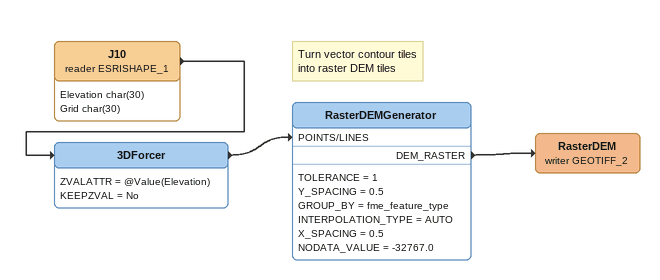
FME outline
J10 (reader ESRISHAPE_1)
    attributes: Elevation char(30), Grid char(30)
    -> 3DForcer
3DForcer
    ZVALATTR = @Value(Elevation)
    KEEPZVAL = No
    -> RasterDEMGenerator [POINTS/LINES]
Note: Turn vector contour tiles / into raster DEM tiles
RasterDEMGenerator
    TOLERANCE = 1
    Y_SPACING = 0.5
    GROUP_BY = fme_feature_type
    INTERPOLATION_TYPE = AUTO
    X_SPACING = 0.5
    NODATA_VALUE = -32767.0
    DEM_RASTER -> RasterDEM (writer GEOTIFF_2)
RasterDEM (writer GEOTIFF_2)
